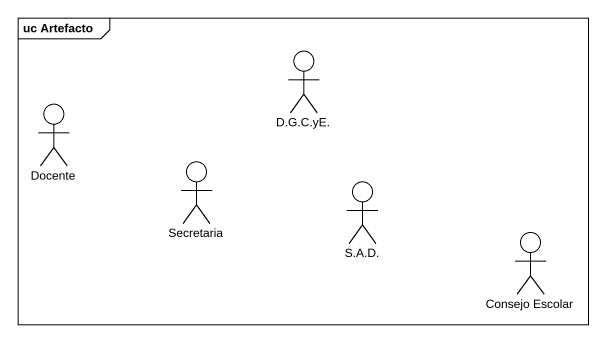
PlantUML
@startuml
mainframe uc Artefacto
actor "D.G.C.yE." as D_G_C_yE
actor Docente
actor Secretaria
actor "S.A.D." as S_A_D
actor "Consejo Escolar" as Consejo_Escolar
@enduml
